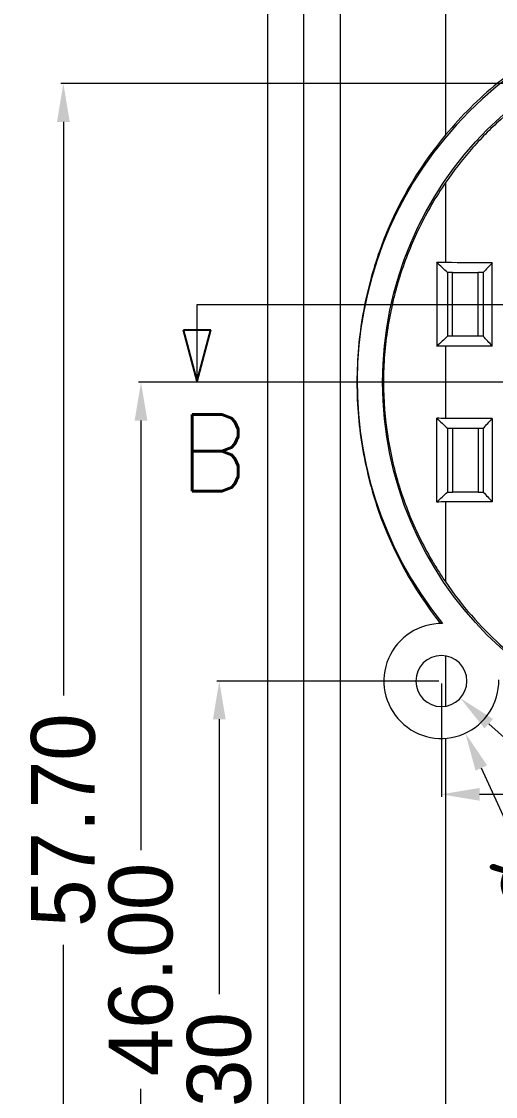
# Model space of a CAD drawing. Extents: x 18 to 718, y 389 to 747.
# Drawn here: x 189.18 to 207.76, y 641.6 to 683.7 of the extents above; entities that cross this region are included whole.
import ezdxf

# ---------------------------------------------------------------- set-up
doc = ezdxf.new("R2010")
doc.units = 0
doc.header["$MEASUREMENT"] = 0
doc.linetypes.add('PHANTOM', pattern=[2.5, 1.25, -0.25, 0.25, -0.25, 0.25, -0.25])
doc.layers.add('10', color=7, linetype='Continuous')
doc.layers.add('TOP', color=7, linetype='Continuous')
doc.styles.add('blockfont', font='simplex.shx', dxfattribs={"bigfont": 'bigfont'})
doc.dimstyles.new('1', dxfattribs={"dimtxt": 2.5, "dimasz": 1.5, "dimexe": 0.1, "dimexo": 0.1, "dimgap": 0.09, "dimtad": 0, "dimzin": 0, "dimdsep": 46, "dimtxsty": 'Standard', "dimcen": 0, "dimclrd": 4, "dimclre": 4, "dimclrt": 3, "dimadec": 1, "dimazin": 0, "dimtfac": 1, "dimtofl": 0, "dimtmove": 0, "dimatfit": 3, "dimfxl": 1, "dimtolj": 1, "dimtzin": 0, "dimlwd": 9, "dimlwe": 9, "dimarcsym": 0})

# ---------------------------------------------------------------- blocks, each defined once
blk = doc.blocks.new('ASSORTED_DRAFT2')
at = {"color": 13}
for p, q in [((197.489, 607.437, 197.489), (199.489, 607.972)), ((199.489, 607.972), (199.489, 606.901)), ((197.489, 607.437, 197.489), (199.489, 606.901))]:
    blk.add_line(p, q, dxfattribs=at)
blk = doc.blocks.new('*D150')
at = {"color": 4, "linetype": 'Continuous', "lineweight": 9}
for p, q in [((205.639, 657.773), (205.639, 653.335)), ((258.839, 657.773), (258.839, 653.335)), ((207.139, 653.435), (227.975, 653.435)), ((257.339, 653.435), (237.738, 653.435))]:
    blk.add_line(p, q, dxfattribs=at)
for points in [[(207.139, 653.685), (207.139, 653.185), (205.639, 653.435)], [(257.339, 653.685), (257.339, 653.185), (258.839, 653.435)]]:
    blk.add_solid(points, dxfattribs=at)
at = {"layer": 'Defpoints', "color": 0, "linetype": 'Continuous', "lineweight": 9}
for p in [(205.639, 657.873), (258.839, 657.873), (258.839, 653.435)]:
    blk.add_point(p, dxfattribs=at)
at = {"color": 3, "linetype": 'Continuous', "lineweight": 9, "insert": (232.856, 653.435), "char_height": 2.5, "attachment_point": 5}
blk.add_mtext('\\A1;53.20', dxfattribs=at)
blk = doc.blocks.new('*D151')
at = {"color": 4, "linetype": 'Continuous', "lineweight": 9}
for p, q in [((205.539, 657.873), (196.837, 657.873)), ((196.937, 656.373), (196.937, 645.604)), ((196.937, 625.073), (196.937, 635.841)), ((196.171, 623.573), (197.037, 623.573))]:
    blk.add_line(p, q, dxfattribs=at)
for points in [[(196.687, 656.373), (197.187, 656.373), (196.937, 657.873)], [(196.687, 625.073), (197.187, 625.073), (196.937, 623.573)]]:
    blk.add_solid(points, dxfattribs=at)
at = {"layer": 'Defpoints', "color": 0, "linetype": 'Continuous', "lineweight": 9}
for p in [(196.937, 657.873), (205.639, 657.873), (196.071, 623.573)]:
    blk.add_point(p, dxfattribs=at)
at = {"color": 3, "linetype": 'Continuous', "lineweight": 9, "insert": (196.937, 640.723), "char_height": 2.5, "attachment_point": 5, "rotation": 90}
blk.add_mtext('\\A1;34.30', dxfattribs=at)
blk = doc.blocks.new('*D152')
at = {"color": 4, "linetype": 'Continuous', "lineweight": 9}
for p, q in [((217.239, 669.573), (193.768, 669.573)), ((193.868, 668.073), (193.868, 651.246)), ((193.868, 625.073), (193.868, 641.899)), ((195.971, 623.573), (193.768, 623.573))]:
    blk.add_line(p, q, dxfattribs=at)
for points in [[(193.618, 668.073), (194.118, 668.073), (193.868, 669.573)], [(193.618, 625.073), (194.118, 625.073), (193.868, 623.573)]]:
    blk.add_solid(points, dxfattribs=at)
at = {"layer": 'Defpoints', "color": 0, "linetype": 'Continuous', "lineweight": 9}
for p in [(193.868, 669.573), (217.339, 669.573), (196.071, 623.573)]:
    blk.add_point(p, dxfattribs=at)
at = {"color": 3, "linetype": 'Continuous', "lineweight": 9, "insert": (193.868, 646.573), "char_height": 2.5, "attachment_point": 5, "rotation": 90}
blk.add_mtext('\\A1;46.00', dxfattribs=at)
blk = doc.blocks.new('*D153')
at = {"color": 4, "linetype": 'Continuous', "lineweight": 9}
for p, q in [((228.939, 681.273), (190.725, 681.273)), ((190.825, 679.773), (190.825, 657.304)), ((190.825, 625.073), (190.825, 647.541)), ((195.971, 623.573), (190.725, 623.573))]:
    blk.add_line(p, q, dxfattribs=at)
for points in [[(190.575, 679.773), (191.075, 679.773), (190.825, 681.273)], [(190.575, 625.073), (191.075, 625.073), (190.825, 623.573)]]:
    blk.add_solid(points, dxfattribs=at)
at = {"layer": 'Defpoints', "color": 0, "linetype": 'Continuous', "lineweight": 9}
for p in [(190.825, 681.273), (229.039, 681.273), (196.071, 623.573)]:
    blk.add_point(p, dxfattribs=at)
at = {"color": 3, "linetype": 'Continuous', "lineweight": 9, "insert": (190.825, 652.423), "char_height": 2.5, "attachment_point": 5, "rotation": 90}
blk.add_mtext('\\A1;57.70', dxfattribs=at)
blk = doc.blocks.new('*D184')
at = {"color": 4, "linetype": 'Continuous', "lineweight": 9}
blk.add_line((211.271, 686.519), (211.777, 685.107), dxfattribs=at)
blk.add_solid([(212.012, 685.191), (211.541, 685.022), (212.282, 683.695)], dxfattribs=at)
at = {"layer": 'Defpoints', "color": 0, "linetype": 'Continuous', "lineweight": 9}
for p in [(212.282, 683.695), (222.396, 655.451)]:
    blk.add_point(p, dxfattribs=at)
at = {"color": 3, "linetype": 'Continuous', "lineweight": 9, "insert": (209.344, 691.899), "char_height": 2.5, "attachment_point": 5, "rotation": 289.7006}
blk.add_mtext('\\A1;∅30.00', dxfattribs=at)
blk = doc.blocks.new('*D186')
at = {"color": 4, "linetype": 'Continuous', "lineweight": 9}
blk.add_line((211.742, 652.376), (207.497, 656.199), dxfattribs=at)
blk.add_solid([(207.664, 656.385), (207.329, 656.014), (206.382, 657.203)], dxfattribs=at)
at = {"layer": 'Defpoints', "color": 0, "linetype": 'Continuous', "lineweight": 9}
for p in [(204.896, 658.542), (206.382, 657.203)]:
    blk.add_point(p, dxfattribs=at)
at = {"color": 3, "linetype": 'Continuous', "lineweight": 9, "insert": (215.215, 649.248), "char_height": 2.5, "attachment_point": 5, "rotation": 317.9927}
blk.add_mtext('\\A1;∅2.00', dxfattribs=at)
blk = doc.blocks.new('*D187')
at = {"color": 4, "linetype": 'Continuous', "lineweight": 9}
blk.add_line((208.573, 651.499), (207.207, 654.466), dxfattribs=at)
blk.add_solid([(207.434, 654.571), (206.98, 654.362), (206.58, 655.829)], dxfattribs=at)
at = {"layer": 'Defpoints', "color": 0, "linetype": 'Continuous', "lineweight": 9}
for p in [(204.698, 659.916), (206.58, 655.829)]:
    blk.add_point(p, dxfattribs=at)
at = {"color": 3, "linetype": 'Continuous', "lineweight": 9, "insert": (210.614, 647.065), "char_height": 2.5, "attachment_point": 5, "rotation": 294.7175}
blk.add_mtext('\\A1;∅4.50', dxfattribs=at)

msp = doc.modelspace()

# ---------------------------------------------------------------- linework, layer by layer
at = {"layer": '10', "color": 7, "linetype": 'Continuous', "lineweight": 9}
for p, q in [((205.812, 679.271), (205.812, 703.386)), ((201.669, 696.091), (201.669, 551.064)), ((198.839, 553.573), (198.839, 693.573)), ((200.239, 693.573), (200.239, 553.573)), ((205.812, 674.259), (205.812, 677.405)), ((205.46, 674.262), (205.46, 670.983)), ((207.636, 670.992), (207.636, 674.253)), ((205.881, 673.873), (205.881, 671.373)), ((206.081, 673.873), (207.081, 673.873)), ((206.081, 671.373), (206.081, 673.873)), ((207.081, 671.373), (207.081, 673.873)), ((207.281, 673.873), (207.281, 671.373)), ((207.081, 671.373), (206.081, 671.373)), ((205.812, 668.159), (205.812, 670.986)), ((205.46, 664.883), (205.46, 668.162)), ((205.881, 667.773), (205.881, 665.273)), ((206.081, 667.773), (207.081, 667.773)), ((206.081, 667.773), (206.081, 665.273)), ((207.081, 667.773), (207.081, 665.273)), ((207.281, 667.773), (207.281, 665.273)), ((207.636, 668.153), (207.636, 664.892)), ((207.081, 665.273), (206.081, 665.273)), ((205.812, 661.74), (205.812, 664.886)), ((205.812, 656.888), (205.812, 658.857)), ((205.812, 543.759), (205.812, 655.629))]:
    msp.add_line(p, q, dxfattribs=at)
at = {"layer": '10', "color": 1, "linetype": 'Continuous', "lineweight": 9}
msp.add_line((196.071, 669.623), (196.071, 672.623), dxfattribs=at)
at = {"layer": '10', "color": 1, "linetype": 'PHANTOM', "lineweight": 9, "ltscale": 10.061556}
msp.add_line((196.071, 672.623), (321.84, 672.623), dxfattribs=at)
at = {"layer": '10', "color": 7, "linetype": 'Continuous', "lineweight": 9}
msp.add_circle((217.339, 669.573), 14, dxfattribs=at)
at = {"layer": '10', "color": 7, "linetype": 'Continuous', "lineweight": 9, "extrusion": (0, 0, -1)}
msp.add_circle((-205.639, 657.873), 1, dxfattribs=at)
at = {"layer": '10', "color": 7, "linetype": 'Continuous', "lineweight": 9}
for centre, radius, start, end in [((217.339, 669.573), 15, 50.947, 219.053), ((205.639, 657.873), 2.25, 88.6871, 1.3129)]:
    msp.add_arc(centre, radius, start, end, dxfattribs=at)
for points, knots in [([(226.793, 681.404), (226.597, 681.56), (226.397, 681.713), (225.989, 682.006), (225.783, 682.147), (225.155, 682.554), (224.725, 682.802), (223.844, 683.256), (223.393, 683.461), (222.701, 683.735), (222.467, 683.821), (221.994, 683.981), (221.755, 684.056), (220.556, 684.398), (219.586, 684.572), (218.361, 684.671), (218.116, 684.685), (217.623, 684.701), (217.376, 684.703), (216.637, 684.69), (216.151, 684.657), (214.707, 684.491), (213.767, 684.29), (212.618, 683.926), (212.388, 683.847), (211.935, 683.679), (211.712, 683.59), (211.051, 683.309), (210.622, 683.101), (209.787, 682.648), (209.381, 682.402), (208.79, 682.004), (208.595, 681.866), (208.212, 681.581), (208.023, 681.434), (207.096, 680.673), (206.422, 680.003), (205.812, 679.271)], [0, 0, 0, 0, 0.03125, 0.03125, 0.0625, 0.0625, 0.125, 0.125, 0.1875, 0.1875, 0.21875, 0.21875, 0.25, 0.25, 0.375, 0.375, 0.40625, 0.40625, 0.4375, 0.4375, 0.5, 0.5, 0.625, 0.625, 0.65625, 0.65625, 0.6875, 0.6875, 0.75, 0.75, 0.8125, 0.8125, 0.84375, 0.84375, 0.875, 0.875, 1, 1, 1, 1]), ([(216.839, 683.437), (216.564, 683.428), (216.289, 683.411), (215.739, 683.361), (215.464, 683.327), (214.646, 683.203), (214.113, 683.088), (213.066, 682.8), (212.554, 682.626), (211.8, 682.321), (211.552, 682.211), (211.06, 681.977), (210.817, 681.853), (210.102, 681.46), (209.645, 681.172), (208.77, 680.549), (208.352, 680.213), (207.753, 679.672), (207.558, 679.485), (207.178, 679.099), (206.992, 678.899), (206.452, 678.282), (206.119, 677.853), (205.812, 677.405)], [0, 0, 0, 0, 0.0625, 0.0625, 0.125, 0.125, 0.25, 0.25, 0.375, 0.375, 0.4375, 0.4375, 0.5, 0.5, 0.625, 0.625, 0.75, 0.75, 0.8125, 0.8125, 0.875, 0.875, 1, 1, 1, 1]), ([(205.812, 679.271), (204.689, 677.921), (203.864, 676.47), (202.983, 674.088), (202.756, 673.272), (202.434, 671.559), (202.343, 670.656), (202.322, 668.849), (202.393, 667.934), (202.678, 666.2), (202.893, 665.363), (203.718, 662.976), (204.521, 661.489), (205.61, 660.122)], [0, 0, 0, 0, 0.25, 0.25, 0.375, 0.375, 0.5, 0.5, 0.625, 0.625, 0.75, 0.75, 1, 1, 1, 1]), ([(205.812, 677.405), (205.419, 676.832), (205.075, 676.241), (204.479, 675.019), (204.225, 674.388), (203.964, 673.566), (203.915, 673.4), (203.822, 673.064), (203.779, 672.895), (203.659, 672.384), (203.591, 672.041), (203.483, 671.348), (203.442, 670.998), (203.4, 670.468), (203.39, 670.29), (203.376, 669.933), (203.372, 669.753), (203.372, 668.855), (203.428, 668.15), (203.59, 667.109), (203.658, 666.766), (203.778, 666.254), (203.822, 666.084), (203.914, 665.749), (203.963, 665.584), (204.223, 664.763), (204.476, 664.131), (204.924, 663.213), (205.085, 662.912), (205.344, 662.467), (205.434, 662.32), (205.619, 662.027), (205.714, 661.882), (205.812, 661.74)], [0, 0, 0, 0, 0.125, 0.125, 0.25, 0.25, 0.28125, 0.28125, 0.3125, 0.3125, 0.375, 0.375, 0.4375, 0.4375, 0.46875, 0.46875, 0.5, 0.5, 0.625, 0.625, 0.6875, 0.6875, 0.71875, 0.71875, 0.75, 0.75, 0.875, 0.875, 0.9375, 0.9375, 0.96875, 0.96875, 1, 1, 1, 1]), ([(205.881, 673.873), (205.811, 673.937), (205.741, 674.002), (205.672, 674.067), (205.602, 674.131), (205.532, 674.196), (205.466, 674.257), (205.463, 674.26), (205.46, 674.263), (205.456, 674.266)], [0, 0, 0, 0, 0.497811, 0.497811, 0.497811, 0.995621, 0.995621, 0.995621, 1, 1, 1, 1]), ([(207.636, 674.253), (207.577, 674.19), (207.518, 674.126), (207.459, 674.063), (207.399, 673.999), (207.34, 673.936), (207.281, 673.873)], [0, 0, 0, 0, 0.5, 0.5, 0.5, 1, 1, 1, 1]), ([(205.881, 671.373), (205.811, 671.308), (205.741, 671.243), (205.672, 671.178), (205.602, 671.114), (205.532, 671.049), (205.466, 670.988), (205.463, 670.985), (205.46, 670.982), (205.456, 670.979)], [0, 0, 0, 0, 0.497811, 0.497811, 0.497811, 0.995621, 0.995621, 0.995621, 1, 1, 1, 1]), ([(207.636, 670.992), (207.577, 671.055), (207.518, 671.119), (207.459, 671.182), (207.399, 671.246), (207.34, 671.309), (207.281, 671.373)], [0, 0, 0, 0, 0.5, 0.5, 0.5, 1, 1, 1, 1]), ([(205.456, 668.166), (205.46, 668.163), (205.463, 668.16), (205.466, 668.157), (205.532, 668.096), (205.602, 668.031), (205.672, 667.967), (205.741, 667.902), (205.811, 667.837), (205.881, 667.773)], [0, 0, 0, 0, 0.004379, 0.004379, 0.004379, 0.502189, 0.502189, 0.502189, 1, 1, 1, 1]), ([(207.281, 667.773), (207.34, 667.836), (207.399, 667.899), (207.459, 667.963), (207.518, 668.026), (207.577, 668.09), (207.636, 668.153)], [0, 0, 0, 0, 0.5, 0.5, 0.5, 1, 1, 1, 1]), ([(205.456, 664.879), (205.46, 664.882), (205.463, 664.885), (205.466, 664.888), (205.532, 664.949), (205.602, 665.014), (205.672, 665.078), (205.741, 665.143), (205.811, 665.208), (205.881, 665.273)], [0, 0, 0, 0, 0.004379, 0.004379, 0.004379, 0.502189, 0.502189, 0.502189, 1, 1, 1, 1]), ([(207.281, 665.273), (207.34, 665.209), (207.399, 665.146), (207.459, 665.082), (207.518, 665.019), (207.577, 664.955), (207.636, 664.892)], [0, 0, 0, 0, 0.5, 0.5, 0.5, 1, 1, 1, 1]), ([(205.812, 661.74), (206.436, 660.83), (207.15, 660.018), (208.749, 658.572), (209.645, 657.935), (212.48, 656.381), (214.64, 655.779), (216.839, 655.708)], [0, 0, 0, 0, 0.25, 0.25, 0.5, 0.5, 1, 1, 1, 1])]:
    msp.add_open_spline(points, degree=3, knots=knots, dxfattribs=at)
for points in [[(205.812, 674.259), (205.693, 674.26), (205.576, 674.261), (205.46, 674.262)], [(207.636, 674.253), (207.023, 674.254), (206.415, 674.257), (205.812, 674.259)], [(206.081, 673.873), (206.014, 673.873), (205.948, 673.873), (205.881, 673.873)], [(207.281, 673.873), (207.214, 673.873), (207.148, 673.873), (207.081, 673.873)], [(206.081, 671.373), (206.014, 671.373), (205.948, 671.373), (205.881, 671.373)], [(207.281, 671.373), (207.214, 671.373), (207.148, 671.373), (207.081, 671.373)], [(205.812, 670.986), (205.693, 670.986), (205.576, 670.984), (205.46, 670.983)], [(207.636, 670.992), (207.023, 670.991), (206.415, 670.988), (205.812, 670.986)], [(205.812, 668.159), (205.693, 668.16), (205.576, 668.161), (205.46, 668.162)], [(207.636, 668.153), (207.023, 668.154), (206.415, 668.157), (205.812, 668.159)], [(205.881, 667.773), (205.948, 667.773), (206.014, 667.773), (206.081, 667.773)], [(207.081, 667.773), (207.148, 667.773), (207.214, 667.773), (207.281, 667.773)], [(205.881, 665.273), (205.948, 665.273), (206.014, 665.273), (206.081, 665.273)], [(207.081, 665.273), (207.148, 665.273), (207.214, 665.273), (207.281, 665.273)], [(205.812, 664.886), (205.693, 664.886), (205.576, 664.884), (205.46, 664.883)], [(207.636, 664.892), (207.023, 664.891), (206.415, 664.888), (205.812, 664.886)]]:
    msp.add_open_spline(points, degree=3, dxfattribs=at)

# ---------------------------------------------------------------- block references
at = {"layer": 'TOP', "color": 1, "linetype": 'Continuous', "lineweight": 9, "rotation": 90}
msp.add_blockref('ASSORTED_DRAFT2', (803.507, 472.133), dxfattribs=at)

# ---------------------------------------------------------------- texts
at = {"layer": 'TOP', "color": 1, "linetype": 'Continuous', "lineweight": 9, "insert": (195.362, 665.307), "char_height": 3, "attachment_point": 7, "line_spacing_factor": 0.903614, "style": 'blockfont'}
msp.add_mtext('\\W01.000;B', dxfattribs=at)

# ---------------------------------------------------------------- dimensions: what is measured, and where the dimension line sits
at = {"color": 6, "linetype": 'Continuous', "lineweight": 9}
dim = msp.add_diameter_dim_2p(p1=(222.396, 655.451), p2=(212.282, 683.695), dimstyle='1', dxfattribs=at)
dim.commit()
dim.dimension.update_dxf_attribs({"geometry": '*D184', "text_midpoint": (209.344, 691.899)})
at = {"linetype": 'Continuous', "lineweight": 9}
for base, p2, picture, middle in [((190.825, 681.273), (229.039, 681.273), '*D153', (190.825, 652.423)), ((193.868, 669.573), (217.339, 669.573), '*D152', (193.868, 646.573)), ((196.937, 657.873), (205.639, 657.873), '*D151', (196.937, 640.723))]:
    dim = msp.add_linear_dim(base=base, p1=(196.071, 623.573), p2=p2, angle=90, dimstyle='1', dxfattribs=at)
    dim.commit()
    dim.dimension.update_dxf_attribs({"geometry": picture, "text_midpoint": middle})
at = {"color": 6, "linetype": 'Continuous', "lineweight": 9}
for p1, p2, picture, middle in [((204.698, 659.916), (206.58, 655.829), '*D187', (210.614, 647.065)), ((204.896, 658.542), (206.382, 657.203), '*D186', (215.215, 649.248))]:
    dim = msp.add_diameter_dim_2p(p1=p1, p2=p2, dimstyle='1', dxfattribs=at)
    dim.commit()
    dim.dimension.update_dxf_attribs({"geometry": picture, "text_midpoint": middle, "dimtype": 163})
at = {"linetype": 'Continuous', "lineweight": 9}
dim = msp.add_linear_dim(base=(258.839, 653.435), p1=(205.639, 657.873), p2=(258.839, 657.873), dimstyle='1', dxfattribs=at)
dim.commit()
dim.dimension.update_dxf_attribs({"geometry": '*D150', "text_midpoint": (232.856, 653.435), "dimtype": 160})

doc.saveas('drawing.dxf')
